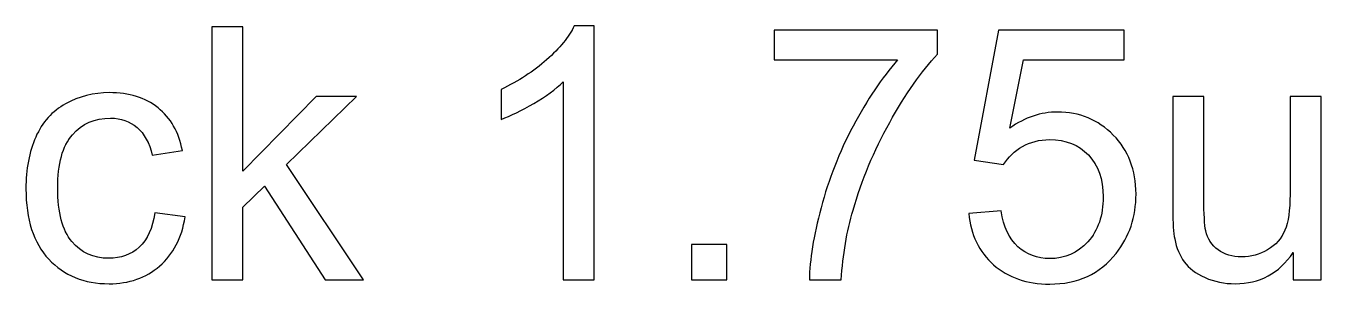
# Model space of a CAD drawing. Header units: millimetres. Extents: x -742 to 1487, y -1115 to 638.
# Drawn here: x 394.55 to 441.13, y -638.39 to -629.1 of the extents above; entities that cross this region are included whole.
import ezdxf

# ---------------------------------------------------------------- set-up
doc = ezdxf.new("R2010")
doc.units = ezdxf.units.MM
doc.layers.add('Layer 1', color=7, linetype='CONTINUOUS')

msp = doc.modelspace()

# ---------------------------------------------------------------- linework, layer by layer
at = {"layer": 'Layer 1', "color": 250}
for points, knots in [([(401.23, -638.235), (401.23, -638.235), (401.23, -629.142), (401.23, -629.142), (401.23, -629.142), (401.23, -629.142), (402.348, -629.142), (402.348, -629.142), (402.348, -629.142), (402.348, -629.142), (402.348, -634.321), (402.348, -634.321), (402.348, -634.321), (402.348, -634.321), (404.989, -631.644), (404.989, -631.644), (404.989, -631.644), (404.989, -631.644), (406.433, -631.644), (406.433, -631.644), (406.433, -631.644), (406.433, -631.644), (403.918, -634.093), (403.918, -634.093), (403.918, -634.093), (403.918, -634.093), (406.687, -638.235), (406.687, -638.235), (406.687, -638.235), (406.687, -638.235), (405.311, -638.235), (405.311, -638.235), (405.311, -638.235), (405.311, -638.235), (403.122, -634.867), (403.122, -634.867), (403.122, -634.867), (403.122, -634.867), (402.348, -635.621), (402.348, -635.621), (402.348, -635.621), (402.348, -635.621), (402.348, -638.235), (402.348, -638.235), (402.348, -638.235), (402.348, -638.235), (401.23, -638.235), (401.23, -638.235)], [0, 0, 0, 0, 0.076923, 0.076923, 0.076923, 0.076923, 0.153846, 0.153846, 0.153846, 0.153846, 0.230769, 0.230769, 0.230769, 0.230769, 0.307692, 0.307692, 0.307692, 0.307692, 0.384615, 0.384615, 0.384615, 0.384615, 0.461538, 0.461538, 0.461538, 0.461538, 0.538462, 0.538462, 0.538462, 0.538462, 0.615385, 0.615385, 0.615385, 0.615385, 0.692308, 0.692308, 0.692308, 0.692308, 0.769231, 0.769231, 0.769231, 0.769231, 0.846154, 0.846154, 0.846154, 0.846154, 1, 1, 1, 1]), ([(414.99, -638.235), (414.99, -638.235), (413.873, -638.235), (413.873, -638.235), (413.873, -638.235), (413.873, -638.235), (413.873, -631.119), (413.873, -631.119), (413.873, -631.119), (413.604, -631.377), (413.251, -631.633), (412.815, -631.889), (412.815, -631.889), (412.378, -632.145), (411.985, -632.338), (411.638, -632.465), (411.638, -632.465), (411.638, -632.465), (411.638, -631.385), (411.638, -631.385), (411.638, -631.385), (412.262, -631.093), (412.808, -630.738), (413.276, -630.319), (413.276, -630.319), (413.744, -629.902), (414.076, -629.497), (414.271, -629.104), (414.271, -629.104), (414.271, -629.104), (414.99, -629.104), (414.99, -629.104), (414.99, -629.104), (414.99, -629.104), (414.99, -638.235), (414.99, -638.235)], [0, 0, 0, 0, 0.1, 0.1, 0.1, 0.1, 0.2, 0.2, 0.2, 0.2, 0.3, 0.3, 0.3, 0.3, 0.4, 0.4, 0.4, 0.4, 0.5, 0.5, 0.5, 0.5, 0.6, 0.6, 0.6, 0.6, 0.7, 0.7, 0.7, 0.7, 0.8, 0.8, 0.8, 0.8, 1, 1, 1, 1]), ([(421.455, -630.323), (421.455, -630.323), (421.455, -629.256), (421.455, -629.256), (421.455, -629.256), (421.455, -629.256), (427.335, -629.256), (427.335, -629.256), (427.335, -629.256), (427.335, -629.256), (427.335, -630.12), (427.335, -630.12), (427.335, -630.12), (426.757, -630.736), (426.181, -631.555), (425.614, -632.577), (425.614, -632.577), (425.045, -633.599), (424.606, -634.651), (424.295, -635.733), (424.295, -635.733), (424.073, -636.493), (423.929, -637.329), (423.868, -638.235), (423.868, -638.235), (423.868, -638.235), (422.725, -638.235), (422.725, -638.235), (422.725, -638.235), (422.737, -637.52), (422.877, -636.654), (423.146, -635.64), (423.146, -635.64), (423.415, -634.624), (423.798, -633.646), (424.3, -632.704), (424.3, -632.704), (424.801, -631.762), (425.335, -630.968), (425.9, -630.323), (425.9, -630.323), (425.9, -630.323), (421.455, -630.323), (421.455, -630.323)], [0, 0, 0, 0, 0.083333, 0.083333, 0.083333, 0.083333, 0.166667, 0.166667, 0.166667, 0.166667, 0.25, 0.25, 0.25, 0.25, 0.333333, 0.333333, 0.333333, 0.333333, 0.416667, 0.416667, 0.416667, 0.416667, 0.5, 0.5, 0.5, 0.5, 0.583333, 0.583333, 0.583333, 0.583333, 0.666667, 0.666667, 0.666667, 0.666667, 0.75, 0.75, 0.75, 0.75, 0.833333, 0.833333, 0.833333, 0.833333, 1, 1, 1, 1]), ([(428.455, -635.847), (428.455, -635.847), (429.623, -635.758), (429.623, -635.758), (429.623, -635.758), (429.71, -636.328), (429.911, -636.755), (430.224, -637.043), (430.224, -637.043), (430.537, -637.329), (430.92, -637.473), (431.371, -637.473), (431.371, -637.473), (431.915, -637.473), (432.37, -637.27), (432.741, -636.865), (432.741, -636.865), (433.109, -636.459), (433.293, -635.921), (433.293, -635.253), (433.293, -635.253), (433.293, -634.615), (433.118, -634.114), (432.764, -633.745), (432.764, -633.745), (432.411, -633.377), (431.943, -633.193), (431.361, -633.193), (431.361, -633.193), (430.999, -633.193), (430.675, -633.276), (430.387, -633.441), (430.387, -633.441), (430.101, -633.606), (429.877, -633.82), (429.712, -634.082), (429.712, -634.082), (429.712, -634.082), (428.658, -633.93), (428.658, -633.93), (428.658, -633.93), (428.658, -633.93), (429.534, -629.256), (429.534, -629.256), (429.534, -629.256), (429.534, -629.256), (434.043, -629.256), (434.043, -629.256), (434.043, -629.256), (434.043, -629.256), (434.043, -630.323), (434.043, -630.323), (434.043, -630.323), (434.043, -630.323), (430.425, -630.323), (430.425, -630.323), (430.425, -630.323), (430.425, -630.323), (429.94, -632.776), (429.94, -632.776), (429.94, -632.776), (430.484, -632.393), (431.056, -632.202), (431.653, -632.202), (431.653, -632.202), (432.444, -632.202), (433.113, -632.478), (433.657, -633.028), (433.657, -633.028), (434.201, -633.578), (434.474, -634.285), (434.474, -635.149), (434.474, -635.149), (434.474, -635.972), (434.235, -636.683), (433.757, -637.282), (433.757, -637.282), (433.175, -638.019), (432.379, -638.387), (431.371, -638.387), (431.371, -638.387), (430.546, -638.387), (429.873, -638.155), (429.35, -637.691), (429.35, -637.691), (428.827, -637.227), (428.529, -636.614), (428.455, -635.847)], [0, 0, 0, 0, 0.043478, 0.043478, 0.043478, 0.043478, 0.086957, 0.086957, 0.086957, 0.086957, 0.130435, 0.130435, 0.130435, 0.130435, 0.173913, 0.173913, 0.173913, 0.173913, 0.217391, 0.217391, 0.217391, 0.217391, 0.26087, 0.26087, 0.26087, 0.26087, 0.304348, 0.304348, 0.304348, 0.304348, 0.347826, 0.347826, 0.347826, 0.347826, 0.391304, 0.391304, 0.391304, 0.391304, 0.434783, 0.434783, 0.434783, 0.434783, 0.478261, 0.478261, 0.478261, 0.478261, 0.521739, 0.521739, 0.521739, 0.521739, 0.565217, 0.565217, 0.565217, 0.565217, 0.608696, 0.608696, 0.608696, 0.608696, 0.652174, 0.652174, 0.652174, 0.652174, 0.695652, 0.695652, 0.695652, 0.695652, 0.73913, 0.73913, 0.73913, 0.73913, 0.782609, 0.782609, 0.782609, 0.782609, 0.826087, 0.826087, 0.826087, 0.826087, 0.869565, 0.869565, 0.869565, 0.869565, 0.913043, 0.913043, 0.913043, 0.913043, 1, 1, 1, 1]), ([(399.181, -635.822), (399.181, -635.822), (400.273, -635.974), (400.273, -635.974), (400.273, -635.974), (400.153, -636.726), (399.848, -637.312), (399.355, -637.738), (399.355, -637.738), (398.861, -638.163), (398.254, -638.375), (397.536, -638.375), (397.536, -638.375), (396.637, -638.375), (395.913, -638.08), (395.367, -637.492), (395.367, -637.492), (394.819, -636.904), (394.546, -636.061), (394.546, -634.965), (394.546, -634.965), (394.546, -634.253), (394.664, -633.633), (394.899, -633.1), (394.899, -633.1), (395.134, -632.569), (395.492, -632.169), (395.974, -631.904), (395.974, -631.904), (396.455, -631.637), (396.978, -631.504), (397.545, -631.504), (397.545, -631.504), (398.258, -631.504), (398.845, -631.684), (399.297, -632.046), (399.297, -632.046), (399.753, -632.408), (400.045, -632.922), (400.172, -633.587), (400.172, -633.587), (400.172, -633.587), (399.092, -633.752), (399.092, -633.752), (399.092, -633.752), (398.988, -633.309), (398.806, -632.977), (398.542, -632.753), (398.542, -632.753), (398.279, -632.531), (397.962, -632.418), (397.589, -632.418), (397.589, -632.418), (397.026, -632.418), (396.569, -632.619), (396.216, -633.022), (396.216, -633.022), (395.864, -633.426), (395.689, -634.061), (395.689, -634.933), (395.689, -634.933), (395.689, -635.818), (395.858, -636.459), (396.197, -636.859), (396.197, -636.859), (396.537, -637.259), (396.98, -637.46), (397.524, -637.46), (397.524, -637.46), (397.964, -637.46), (398.33, -637.327), (398.622, -637.058), (398.622, -637.058), (398.916, -636.791), (399.103, -636.379), (399.181, -635.822)], [0, 0, 0, 0, 0.05, 0.05, 0.05, 0.05, 0.1, 0.1, 0.1, 0.1, 0.15, 0.15, 0.15, 0.15, 0.2, 0.2, 0.2, 0.2, 0.25, 0.25, 0.25, 0.25, 0.3, 0.3, 0.3, 0.3, 0.35, 0.35, 0.35, 0.35, 0.4, 0.4, 0.4, 0.4, 0.45, 0.45, 0.45, 0.45, 0.5, 0.5, 0.5, 0.5, 0.55, 0.55, 0.55, 0.55, 0.6, 0.6, 0.6, 0.6, 0.65, 0.65, 0.65, 0.65, 0.7, 0.7, 0.7, 0.7, 0.75, 0.75, 0.75, 0.75, 0.8, 0.8, 0.8, 0.8, 0.85, 0.85, 0.85, 0.85, 0.9, 0.9, 0.9, 0.9, 1, 1, 1, 1]), ([(440.128, -638.235), (440.128, -638.235), (440.128, -637.255), (440.128, -637.255), (440.128, -637.255), (439.616, -638.002), (438.921, -638.375), (438.043, -638.375), (438.043, -638.375), (437.656, -638.375), (437.294, -638.301), (436.957, -638.152), (436.957, -638.152), (436.621, -638.002), (436.371, -637.816), (436.208, -637.591), (436.208, -637.591), (436.045, -637.365), (435.931, -637.09), (435.865, -636.764), (435.865, -636.764), (435.821, -636.544), (435.797, -636.197), (435.797, -635.722), (435.797, -635.722), (435.797, -635.722), (435.797, -631.644), (435.797, -631.644), (435.797, -631.644), (435.797, -631.644), (436.915, -631.644), (436.915, -631.644), (436.915, -631.644), (436.915, -631.644), (436.915, -635.291), (436.915, -635.291), (436.915, -635.291), (436.915, -635.873), (436.938, -636.266), (436.983, -636.468), (436.983, -636.468), (437.052, -636.762), (437.201, -636.99), (437.429, -637.158), (437.429, -637.158), (437.656, -637.325), (437.935, -637.409), (438.27, -637.409), (438.27, -637.409), (438.604, -637.409), (438.917, -637.325), (439.209, -637.153), (439.209, -637.153), (439.501, -636.982), (439.709, -636.747), (439.832, -636.453), (439.832, -636.453), (439.952, -636.158), (440.014, -635.729), (440.014, -635.168), (440.014, -635.168), (440.014, -635.168), (440.014, -631.644), (440.014, -631.644), (440.014, -631.644), (440.014, -631.644), (441.131, -631.644), (441.131, -631.644), (441.131, -631.644), (441.131, -631.644), (441.131, -638.235), (441.131, -638.235), (441.131, -638.235), (441.131, -638.235), (440.128, -638.235), (440.128, -638.235)], [0, 0, 0, 0, 0.05, 0.05, 0.05, 0.05, 0.1, 0.1, 0.1, 0.1, 0.15, 0.15, 0.15, 0.15, 0.2, 0.2, 0.2, 0.2, 0.25, 0.25, 0.25, 0.25, 0.3, 0.3, 0.3, 0.3, 0.35, 0.35, 0.35, 0.35, 0.4, 0.4, 0.4, 0.4, 0.45, 0.45, 0.45, 0.45, 0.5, 0.5, 0.5, 0.5, 0.55, 0.55, 0.55, 0.55, 0.6, 0.6, 0.6, 0.6, 0.65, 0.65, 0.65, 0.65, 0.7, 0.7, 0.7, 0.7, 0.75, 0.75, 0.75, 0.75, 0.8, 0.8, 0.8, 0.8, 0.85, 0.85, 0.85, 0.85, 0.9, 0.9, 0.9, 0.9, 1, 1, 1, 1]), ([(418.485, -638.235), (418.485, -638.235), (418.485, -636.965), (418.485, -636.965), (418.485, -636.965), (418.485, -636.965), (419.755, -636.965), (419.755, -636.965), (419.755, -636.965), (419.755, -636.965), (419.755, -638.235), (419.755, -638.235), (419.755, -638.235), (419.755, -638.235), (418.485, -638.235), (418.485, -638.235)], [0, 0, 0, 0, 0.2, 0.2, 0.2, 0.2, 0.4, 0.4, 0.4, 0.4, 0.6, 0.6, 0.6, 0.6, 1, 1, 1, 1])]:
    msp.add_open_spline(points, degree=3, knots=knots, dxfattribs=at)
at = {"layer": 'Layer 1', "color": 250, "lineweight": 9}
for points, knots in [([(401.23, -638.235), (401.23, -638.235), (401.23, -629.142), (401.23, -629.142), (401.23, -629.142), (401.23, -629.142), (402.348, -629.142), (402.348, -629.142), (402.348, -629.142), (402.348, -629.142), (402.348, -634.321), (402.348, -634.321), (402.348, -634.321), (402.348, -634.321), (404.989, -631.644), (404.989, -631.644), (404.989, -631.644), (404.989, -631.644), (406.433, -631.644), (406.433, -631.644), (406.433, -631.644), (406.433, -631.644), (403.918, -634.093), (403.918, -634.093), (403.918, -634.093), (403.918, -634.093), (406.687, -638.235), (406.687, -638.235), (406.687, -638.235), (406.687, -638.235), (405.311, -638.235), (405.311, -638.235), (405.311, -638.235), (405.311, -638.235), (403.122, -634.867), (403.122, -634.867), (403.122, -634.867), (403.122, -634.867), (402.348, -635.621), (402.348, -635.621), (402.348, -635.621), (402.348, -635.621), (402.348, -638.235), (402.348, -638.235), (402.348, -638.235), (402.348, -638.235), (401.23, -638.235), (401.23, -638.235)], [0, 0, 0, 0, 0.076923, 0.076923, 0.076923, 0.076923, 0.153846, 0.153846, 0.153846, 0.153846, 0.230769, 0.230769, 0.230769, 0.230769, 0.307692, 0.307692, 0.307692, 0.307692, 0.384615, 0.384615, 0.384615, 0.384615, 0.461538, 0.461538, 0.461538, 0.461538, 0.538462, 0.538462, 0.538462, 0.538462, 0.615385, 0.615385, 0.615385, 0.615385, 0.692308, 0.692308, 0.692308, 0.692308, 0.769231, 0.769231, 0.769231, 0.769231, 0.846154, 0.846154, 0.846154, 0.846154, 1, 1, 1, 1]), ([(414.99, -638.235), (414.99, -638.235), (413.873, -638.235), (413.873, -638.235), (413.873, -638.235), (413.873, -638.235), (413.873, -631.119), (413.873, -631.119), (413.873, -631.119), (413.604, -631.377), (413.251, -631.633), (412.815, -631.889), (412.815, -631.889), (412.378, -632.145), (411.985, -632.338), (411.638, -632.465), (411.638, -632.465), (411.638, -632.465), (411.638, -631.385), (411.638, -631.385), (411.638, -631.385), (412.262, -631.093), (412.808, -630.738), (413.276, -630.319), (413.276, -630.319), (413.744, -629.902), (414.076, -629.497), (414.271, -629.104), (414.271, -629.104), (414.271, -629.104), (414.99, -629.104), (414.99, -629.104), (414.99, -629.104), (414.99, -629.104), (414.99, -638.235), (414.99, -638.235)], [0, 0, 0, 0, 0.1, 0.1, 0.1, 0.1, 0.2, 0.2, 0.2, 0.2, 0.3, 0.3, 0.3, 0.3, 0.4, 0.4, 0.4, 0.4, 0.5, 0.5, 0.5, 0.5, 0.6, 0.6, 0.6, 0.6, 0.7, 0.7, 0.7, 0.7, 0.8, 0.8, 0.8, 0.8, 1, 1, 1, 1]), ([(421.455, -630.323), (421.455, -630.323), (421.455, -629.256), (421.455, -629.256), (421.455, -629.256), (421.455, -629.256), (427.335, -629.256), (427.335, -629.256), (427.335, -629.256), (427.335, -629.256), (427.335, -630.12), (427.335, -630.12), (427.335, -630.12), (426.757, -630.736), (426.181, -631.555), (425.614, -632.577), (425.614, -632.577), (425.045, -633.599), (424.606, -634.651), (424.295, -635.733), (424.295, -635.733), (424.073, -636.493), (423.929, -637.329), (423.868, -638.235), (423.868, -638.235), (423.868, -638.235), (422.725, -638.235), (422.725, -638.235), (422.725, -638.235), (422.737, -637.52), (422.877, -636.654), (423.146, -635.64), (423.146, -635.64), (423.415, -634.624), (423.798, -633.646), (424.3, -632.704), (424.3, -632.704), (424.801, -631.762), (425.335, -630.968), (425.9, -630.323), (425.9, -630.323), (425.9, -630.323), (421.455, -630.323), (421.455, -630.323)], [0, 0, 0, 0, 0.083333, 0.083333, 0.083333, 0.083333, 0.166667, 0.166667, 0.166667, 0.166667, 0.25, 0.25, 0.25, 0.25, 0.333333, 0.333333, 0.333333, 0.333333, 0.416667, 0.416667, 0.416667, 0.416667, 0.5, 0.5, 0.5, 0.5, 0.583333, 0.583333, 0.583333, 0.583333, 0.666667, 0.666667, 0.666667, 0.666667, 0.75, 0.75, 0.75, 0.75, 0.833333, 0.833333, 0.833333, 0.833333, 1, 1, 1, 1]), ([(428.455, -635.847), (428.455, -635.847), (429.623, -635.758), (429.623, -635.758), (429.623, -635.758), (429.71, -636.328), (429.911, -636.755), (430.224, -637.043), (430.224, -637.043), (430.537, -637.329), (430.92, -637.473), (431.371, -637.473), (431.371, -637.473), (431.915, -637.473), (432.37, -637.27), (432.741, -636.865), (432.741, -636.865), (433.109, -636.459), (433.293, -635.921), (433.293, -635.253), (433.293, -635.253), (433.293, -634.615), (433.118, -634.114), (432.764, -633.745), (432.764, -633.745), (432.411, -633.377), (431.943, -633.193), (431.361, -633.193), (431.361, -633.193), (430.999, -633.193), (430.675, -633.276), (430.387, -633.441), (430.387, -633.441), (430.101, -633.606), (429.877, -633.82), (429.712, -634.082), (429.712, -634.082), (429.712, -634.082), (428.658, -633.93), (428.658, -633.93), (428.658, -633.93), (428.658, -633.93), (429.534, -629.256), (429.534, -629.256), (429.534, -629.256), (429.534, -629.256), (434.043, -629.256), (434.043, -629.256), (434.043, -629.256), (434.043, -629.256), (434.043, -630.323), (434.043, -630.323), (434.043, -630.323), (434.043, -630.323), (430.425, -630.323), (430.425, -630.323), (430.425, -630.323), (430.425, -630.323), (429.94, -632.776), (429.94, -632.776), (429.94, -632.776), (430.484, -632.393), (431.056, -632.202), (431.653, -632.202), (431.653, -632.202), (432.444, -632.202), (433.113, -632.478), (433.657, -633.028), (433.657, -633.028), (434.201, -633.578), (434.474, -634.285), (434.474, -635.149), (434.474, -635.149), (434.474, -635.972), (434.235, -636.683), (433.757, -637.282), (433.757, -637.282), (433.175, -638.019), (432.379, -638.387), (431.371, -638.387), (431.371, -638.387), (430.546, -638.387), (429.873, -638.155), (429.35, -637.691), (429.35, -637.691), (428.827, -637.227), (428.529, -636.614), (428.455, -635.847)], [0, 0, 0, 0, 0.043478, 0.043478, 0.043478, 0.043478, 0.086957, 0.086957, 0.086957, 0.086957, 0.130435, 0.130435, 0.130435, 0.130435, 0.173913, 0.173913, 0.173913, 0.173913, 0.217391, 0.217391, 0.217391, 0.217391, 0.26087, 0.26087, 0.26087, 0.26087, 0.304348, 0.304348, 0.304348, 0.304348, 0.347826, 0.347826, 0.347826, 0.347826, 0.391304, 0.391304, 0.391304, 0.391304, 0.434783, 0.434783, 0.434783, 0.434783, 0.478261, 0.478261, 0.478261, 0.478261, 0.521739, 0.521739, 0.521739, 0.521739, 0.565217, 0.565217, 0.565217, 0.565217, 0.608696, 0.608696, 0.608696, 0.608696, 0.652174, 0.652174, 0.652174, 0.652174, 0.695652, 0.695652, 0.695652, 0.695652, 0.73913, 0.73913, 0.73913, 0.73913, 0.782609, 0.782609, 0.782609, 0.782609, 0.826087, 0.826087, 0.826087, 0.826087, 0.869565, 0.869565, 0.869565, 0.869565, 0.913043, 0.913043, 0.913043, 0.913043, 1, 1, 1, 1]), ([(399.181, -635.822), (399.181, -635.822), (400.273, -635.974), (400.273, -635.974), (400.273, -635.974), (400.153, -636.726), (399.848, -637.312), (399.355, -637.738), (399.355, -637.738), (398.861, -638.163), (398.254, -638.375), (397.536, -638.375), (397.536, -638.375), (396.637, -638.375), (395.913, -638.08), (395.367, -637.492), (395.367, -637.492), (394.819, -636.904), (394.546, -636.061), (394.546, -634.965), (394.546, -634.965), (394.546, -634.253), (394.664, -633.633), (394.899, -633.1), (394.899, -633.1), (395.134, -632.569), (395.492, -632.169), (395.974, -631.904), (395.974, -631.904), (396.455, -631.637), (396.978, -631.504), (397.545, -631.504), (397.545, -631.504), (398.258, -631.504), (398.845, -631.684), (399.297, -632.046), (399.297, -632.046), (399.753, -632.408), (400.045, -632.922), (400.172, -633.587), (400.172, -633.587), (400.172, -633.587), (399.092, -633.752), (399.092, -633.752), (399.092, -633.752), (398.988, -633.309), (398.806, -632.977), (398.542, -632.753), (398.542, -632.753), (398.279, -632.531), (397.962, -632.418), (397.589, -632.418), (397.589, -632.418), (397.026, -632.418), (396.569, -632.619), (396.216, -633.022), (396.216, -633.022), (395.864, -633.426), (395.689, -634.061), (395.689, -634.933), (395.689, -634.933), (395.689, -635.818), (395.858, -636.459), (396.197, -636.859), (396.197, -636.859), (396.537, -637.259), (396.98, -637.46), (397.524, -637.46), (397.524, -637.46), (397.964, -637.46), (398.33, -637.327), (398.622, -637.058), (398.622, -637.058), (398.916, -636.791), (399.103, -636.379), (399.181, -635.822)], [0, 0, 0, 0, 0.05, 0.05, 0.05, 0.05, 0.1, 0.1, 0.1, 0.1, 0.15, 0.15, 0.15, 0.15, 0.2, 0.2, 0.2, 0.2, 0.25, 0.25, 0.25, 0.25, 0.3, 0.3, 0.3, 0.3, 0.35, 0.35, 0.35, 0.35, 0.4, 0.4, 0.4, 0.4, 0.45, 0.45, 0.45, 0.45, 0.5, 0.5, 0.5, 0.5, 0.55, 0.55, 0.55, 0.55, 0.6, 0.6, 0.6, 0.6, 0.65, 0.65, 0.65, 0.65, 0.7, 0.7, 0.7, 0.7, 0.75, 0.75, 0.75, 0.75, 0.8, 0.8, 0.8, 0.8, 0.85, 0.85, 0.85, 0.85, 0.9, 0.9, 0.9, 0.9, 1, 1, 1, 1]), ([(440.128, -638.235), (440.128, -638.235), (440.128, -637.255), (440.128, -637.255), (440.128, -637.255), (439.616, -638.002), (438.921, -638.375), (438.043, -638.375), (438.043, -638.375), (437.656, -638.375), (437.294, -638.301), (436.957, -638.152), (436.957, -638.152), (436.621, -638.002), (436.371, -637.816), (436.208, -637.591), (436.208, -637.591), (436.045, -637.365), (435.931, -637.09), (435.865, -636.764), (435.865, -636.764), (435.821, -636.544), (435.797, -636.197), (435.797, -635.722), (435.797, -635.722), (435.797, -635.722), (435.797, -631.644), (435.797, -631.644), (435.797, -631.644), (435.797, -631.644), (436.915, -631.644), (436.915, -631.644), (436.915, -631.644), (436.915, -631.644), (436.915, -635.291), (436.915, -635.291), (436.915, -635.291), (436.915, -635.873), (436.938, -636.266), (436.983, -636.468), (436.983, -636.468), (437.052, -636.762), (437.201, -636.99), (437.429, -637.158), (437.429, -637.158), (437.656, -637.325), (437.935, -637.409), (438.27, -637.409), (438.27, -637.409), (438.604, -637.409), (438.917, -637.325), (439.209, -637.153), (439.209, -637.153), (439.501, -636.982), (439.709, -636.747), (439.832, -636.453), (439.832, -636.453), (439.952, -636.158), (440.014, -635.729), (440.014, -635.168), (440.014, -635.168), (440.014, -635.168), (440.014, -631.644), (440.014, -631.644), (440.014, -631.644), (440.014, -631.644), (441.131, -631.644), (441.131, -631.644), (441.131, -631.644), (441.131, -631.644), (441.131, -638.235), (441.131, -638.235), (441.131, -638.235), (441.131, -638.235), (440.128, -638.235), (440.128, -638.235)], [0, 0, 0, 0, 0.05, 0.05, 0.05, 0.05, 0.1, 0.1, 0.1, 0.1, 0.15, 0.15, 0.15, 0.15, 0.2, 0.2, 0.2, 0.2, 0.25, 0.25, 0.25, 0.25, 0.3, 0.3, 0.3, 0.3, 0.35, 0.35, 0.35, 0.35, 0.4, 0.4, 0.4, 0.4, 0.45, 0.45, 0.45, 0.45, 0.5, 0.5, 0.5, 0.5, 0.55, 0.55, 0.55, 0.55, 0.6, 0.6, 0.6, 0.6, 0.65, 0.65, 0.65, 0.65, 0.7, 0.7, 0.7, 0.7, 0.75, 0.75, 0.75, 0.75, 0.8, 0.8, 0.8, 0.8, 0.85, 0.85, 0.85, 0.85, 0.9, 0.9, 0.9, 0.9, 1, 1, 1, 1]), ([(418.485, -638.235), (418.485, -638.235), (418.485, -636.965), (418.485, -636.965), (418.485, -636.965), (418.485, -636.965), (419.755, -636.965), (419.755, -636.965), (419.755, -636.965), (419.755, -636.965), (419.755, -638.235), (419.755, -638.235), (419.755, -638.235), (419.755, -638.235), (418.485, -638.235), (418.485, -638.235)], [0, 0, 0, 0, 0.2, 0.2, 0.2, 0.2, 0.4, 0.4, 0.4, 0.4, 0.6, 0.6, 0.6, 0.6, 1, 1, 1, 1])]:
    msp.add_open_spline(points, degree=3, knots=knots, dxfattribs=at)

doc.saveas('drawing.dxf')
